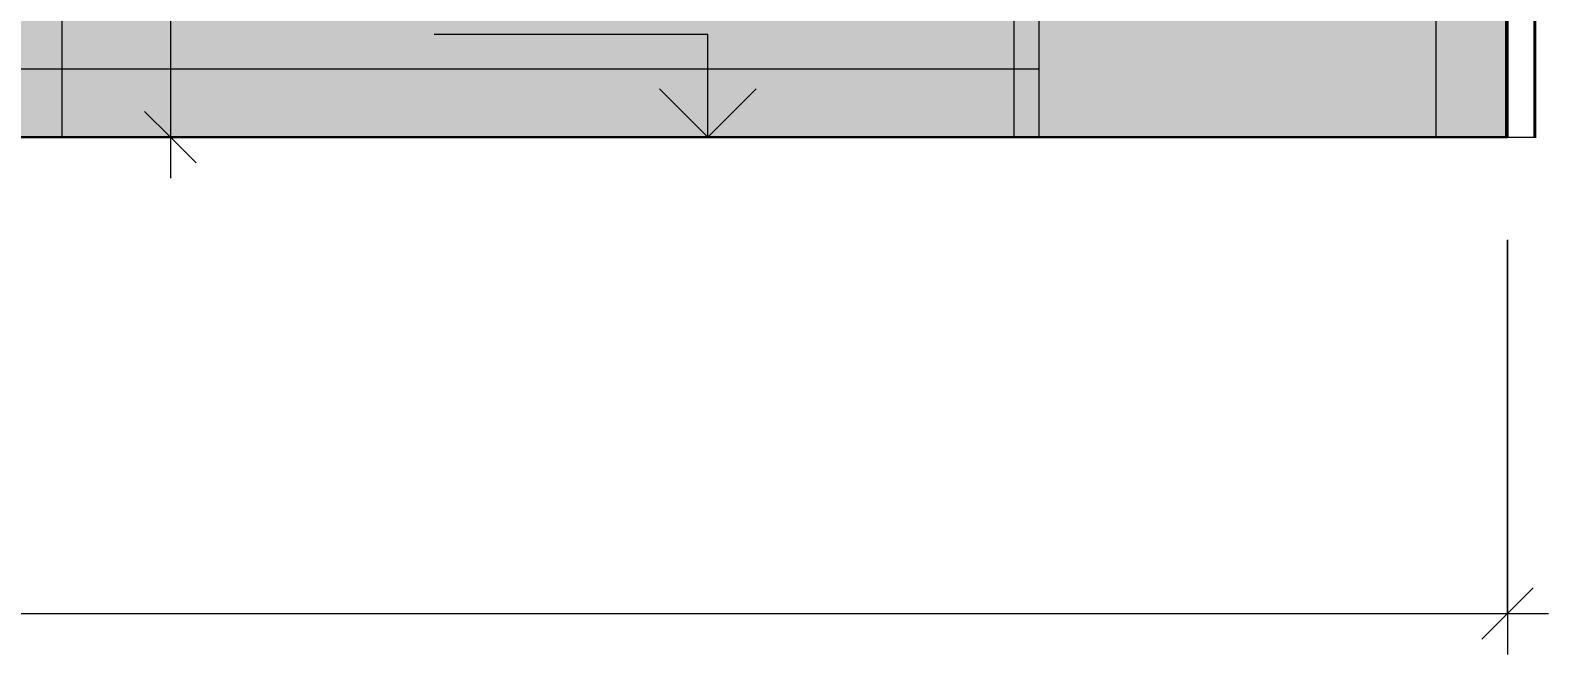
# Model space of a CAD drawing. Header units: millimetres. Extents: x 855 to 94006, y -3304 to 17933.
# Drawn here: x 64199 to 65307, y -378 to 78 of the extents above; entities that cross this region are included whole.
import ezdxf

# ---------------------------------------------------------------- set-up
doc = ezdxf.new("R2010")
doc.units = ezdxf.units.MM
for name, color, linetype, lineweight in [('A-ANNO-DIMS', 7, 'Continuous', 9), ('A-ANNO-DIMS-25', 7, 'Continuous', 9), ('A-FLOR', 7, 'Continuous', 9), ('A-GENM', 7, 'Continuous', 9), ('A-WALL-PATT', 7, 'Continuous', 9), ('G-ANNO-DIMS', 7, 'Continuous', 9), ('G-ANNO-DIMS-1', 7, 'Continuous', 20), ('I-WALL', 7, 'Continuous', 9), ('Знаки', 7, 'Continuous', 9)]:
    doc.layers.add(name, color=color, linetype=linetype, lineweight=lineweight)
for name, color, linetype, lineweight, true_color in [('A-FLOR-FNSH-1', 7, 'Continuous', 30, 0x3c3c3c), ('A-WALL-4', 7, 'Continuous', 40, 0x3c3c3c), ('A-WALL-FNSH-4', 7, 'Continuous', 30, 0x3c3c3c), ('I-FURN-6', 7, 'Continuous', 9, 0xc0c0c0)]:
    doc.layers.add(name, color=color, linetype=linetype, lineweight=lineweight, true_color=true_color)
doc.layers.add('I-FURN-5', color=7, linetype='Continuous', lineweight=9, true_color=0x7f7f7f, transparency=0.7)
doc.styles.add('ISOCPEUR_2', font='isocpeur.ttf', dxfattribs={"width": 0.9, "height": 62.49999999999999})
doc.dimstyles.new('ISO-2_5_0_9К_БОЛЬШОЙ_1', dxfattribs={"dimscale": 304.8, "dimtxt": 62.2488234881447, "dimasz": 0.1230314960629921, "dimexe": 0.09842519685039369, "dimexo": 0.2460629921259842, "dimgap": 0, "dimtad": 1, "dimdec": 0, "dimrnd": 10, "dimzin": 0, "dimdsep": 46, "dimtxsty": 'ISOCPEUR_2', "dimblk1": 'OBLIQUE', "dimblk2": 'OBLIQUE', "dimsah": 1, "dimcen": 0.09, "dimdle": 0.09842519685039369, "dimazin": 0, "dimtfac": 1, "dimtdec": 4, "dimtix": 1, "dimtmove": 0, "dimatfit": 3, "dimfxl": 1, "dimtvp": 1, "dimtolj": 1, "dimtzin": 0, "dimarcsym": 2})

# ---------------------------------------------------------------- blocks, each defined once
blk = doc.blocks.new('Плинтус - Плинтус темный _ст_школа_-32860227-Развертка 1_12-2')
at = {"layer": 'A-GENM'}
h = blk.add_hatch(color=256, dxfattribs=at)
h.paths.add_polyline_path([(-7644.000005334713, -2.950269195953694e-13), (-6570.499999998161, -2.950269195953694e-13), (-6570.499999998161, 49.99999999999917), (-7644.000005334713, 49.99999999999917), (-7644.000005334713, 6.783719069345216)])
h.paths.add_polyline_path([(-482.2008254627428, -2.950269195953694e-13), (-482.2008254627428, 49.99999999999917), (-500.4999999981591, 49.99999999999917), (-500.4999999981591, -2.950269195953694e-13)])
for p, q in [((-6570.499999998154, 49.9999999999885), (-500.4999999981537, 49.99999999992613)), ((-500.4999999981537, 49.99999999992613), (-482.2008254627362, 49.99999999992595)), ((-500.4999999981537, -7.354928233839092e-11), (-6570.499999998154, -1.117369320680976e-11)), ((-482.2008254627319, -7.373732546726547e-11), (-500.4999999981537, -7.354928233839092e-11))]:
    blk.add_line(p, q, dxfattribs=at)
blk = doc.blocks.new('шкаф 1_112 - шкаф 1_112-31117176-Развертка 1_12-2')
at = {"layer": 'I-FURN-5'}
for points in [[(-1195.499999998154, 49.99999999999946), (-1195.499999998154, 2060), (-1715.499999998153, 2060), (-1715.499999998153, 49.99999999999946), (-1242.039838331645, 49.99999999999946)], [(-1195.499999998154, 49.99999999999946), (-500.4999999981561, 49.99999999999946), (-500.4999999981561, 99.99999999999892), (-500.9354336527204, 99.99999999999892), (-500.9354336527204, 770.0000000000025), (-500.4999999981561, 770.0000000000025), (-500.4999999981561, 803.9999999999991), (-500.9354336527204, 803.9999999999991), (-500.9354336527204, 819.9999999999999), (-500.4999999981561, 819.9999999999999), (-500.4999999981561, 2060), (-1195.499999998154, 2060), (-1195.499999998154, 60.18470728170198)], [(-1242.039838331645, 0), (-1195.499999998154, 0), (-1195.499999998154, 49.99999999999946), (-1715.499999998153, 49.99999999999946), (-1715.499999998153, 0), (-1271.572116011493, 0)], [(-592.3297293749698, 0), (-500.4999999981561, 0), (-500.4999999981561, 49.99999999999946), (-1195.499999998154, 49.99999999999946), (-1195.499999998154, 0), (-710.4588400943621, 0)]]:
    blk.add_hatch(color=256, dxfattribs=at).paths.add_polyline_path(points)
at = {"layer": 'I-FURN-6'}
for p, q in [((-1195.499999998155, 0), (-1195.499999998155, 2060)), ((-1195.499999998156, 0), (-1195.499999998156, 2060)), ((-500.4999999981549, 100), (-500.4999999981549, 0))]:
    blk.add_line(p, q, dxfattribs=at)
blk = doc.blocks.new('Зашивка_ торцевая панель - Зашивка_ торцевая панель-31043143-Развертка 1_12-2')
at = {"layer": 'Знаки'}
h = blk.add_hatch(color=256, dxfattribs=at)
h.paths.add_polyline_path([(-482.2008254627407, 0), (-192.200825462733, 0), (-192.200825462733, 99.99999999999892), (-142.20082546274, 99.99999999999892), (-142.20082546274, 800), (-482.200825462745, 800), (-482.2008254627407, 49.99999999999946)])
h.paths.add_polyline_path([(-337.999999998142, 129.9999999999964), (-355.9999999981509, 129.9999999999964), (-356.0715079361773, 147.4999999999968), (-401.9999999981404, 147.4999999999968), (-401.9999999981404, 129.9999999999964), (-419.9999999981407, 129.9999999999964), (-419.9999999981407, 629.9999999999975), (-401.9999999981404, 629.9999999999975), (-401.9999999981404, 612.5000000000015), (-355.9999999981509, 612.5000000000015), (-355.9999999981509, 629.9999999999975), (-337.999999998142, 629.9999999999975), (-337.999999998142, 612.5000000000015), (-273.9999999981479, 612.5000000000015), (-273.9999999981479, 629.9999999999975), (-255.9999999981433, 629.9999999999975), (-255.9999999981433, 129.9999999999964), (-273.9999999981479, 129.9999999999964), (-273.9999999981479, 147.4999999999968), (-337.999999998142, 147.4999999999968), (-337.999999998142, 135.9822493557535)])
h.paths.add_polyline_path([(-306.0005856771147, 162.4999816095007), (-297.0069525764811, 162.4999999999955), (-273.9999999981479, 162.4999999999955), (-273.9999999981479, 597.5000000000006), (-337.999999998142, 597.5000000000006), (-337.999999998142, 162.4999999999955), (-307.4407702722377, 162.4999999999912)])
h.paths.add_polyline_path([(-356.0715079361773, 162.4999999999955), (-355.9999999981509, 162.4999999999955), (-356.0715079361773, 597.5000000000006), (-401.9999999981404, 597.5000000000006), (-401.9999999981404, 162.4999999999955), (-385.6037856160254, 162.4999999999955)])
for p, q in [((-142.2008254627427, 800), (-482.2008254627486, 800)), ((-482.2008254627486, 800), (-482.2008254627486, 750)), ((-142.2008254627427, 100.0000000000001), (-142.2008254627427, 800)), ((-482.2008254627486, 750), (-482.2008254627426, 130.0000000000089)), ((-482.2008254627426, 130.0000000000089), (-482.2008254627365, -8.86597462113059e-12)), ((-192.2008254627364, -8.86597462113059e-12), (-192.2008254627366, 100)), ((-192.2008254627366, 100), (-142.2008254627427, 100.0000000000002))]:
    blk.add_line(p, q, dxfattribs=at)
blk = doc.blocks.new('DIMBLOCK53-Развертка 1_12-2')
at = {"layer": 'A-ANNO-DIMS-25'}
for p, q in [((57757.43510465791, -75), (57757.43510465791, -377.7445949175023)), ((57757.43510465791, -347.7445949175022), (57757.43510465791, -75.09999999999998)), ((65277.43510999433, -75), (65277.43510999433, -377.7445949175023)), ((65277.43510999433, -347.7445949175022), (65277.43510999433, -75.09999999999998)), ((57727.43510465791, -347.7445949175022), (65307.43510999433, -347.7445949175022))]:
    blk.add_line(p, q, dxfattribs=at)
at = {"layer": 'A-ANNO-DIMS-25', "lineweight": 20}
for p, q in [((57757.43510465791, -347.7445949175022), (57776.18510465791, -328.9945949175022)), ((65277.43510999433, -347.7445949175022), (65296.18510999433, -328.9945949175022)), ((57757.43510465791, -347.7445949175022), (57738.68510465791, -366.4945949175022)), ((65277.43510999433, -347.7445949175022), (65258.68510999433, -366.4945949175022))]:
    blk.add_line(p, q, dxfattribs=at)
at = {"layer": 'A-ANNO-DIMS-25', "color": 0, "insert": (61438.42698520656, -266.0911107673039), "char_height": 62.49999999999999, "width": 189.6194930869638, "attachment_point": 1, "line_spacing_factor": 1.149209049011902, "style": 'ISOCPEUR_2'}
blk.add_mtext('7520', dxfattribs=at)
blk = doc.blocks.new('_Oblique')
at = {"color": 0, "linetype": 'ByBlock', "lineweight": -2}
blk.add_line((-0.5, -0.5), (0.5, 0.5), dxfattribs=at)
blk = doc.blocks.new('DIMBLOCK55-Развертка 1_12-2')
at = {"layer": 'A-ANNO-DIMS-25'}
for p, q in [((64300.89137776721, 2230), (64300.89137776721, -29.99999999999995)), ((64322.43510999434, 2200), (64270.89137776721, 2200)), ((64300.89137776721, 2200), (64322.43510999434, 2200)), ((64252.40788206171, 0), (64330.89137776721, 0)), ((64300.89137776721, 0), (64252.40788206171, 0))]:
    blk.add_line(p, q, dxfattribs=at)
at = {"layer": 'A-ANNO-DIMS-25', "lineweight": 20}
for p, q in [((64300.89137776721, 2200), (64282.14137776721, 2218.75)), ((64300.89137776721, 2200), (64319.64137776721, 2181.25)), ((64300.89137776721, 0), (64282.14137776721, 18.75000000000001)), ((64300.89137776721, 0), (64319.64137776721, -18.75000000000001))]:
    blk.add_line(p, q, dxfattribs=at)
at = {"layer": 'A-ANNO-DIMS-25', "color": 0, "insert": (64219.23789361701, 1020.991877880432), "char_height": 62.49999999999999, "width": 189.6194930869638, "attachment_point": 1, "rotation": 90, "line_spacing_factor": 1.149209049011902, "style": 'ISOCPEUR_2'}
blk.add_mtext('2200', dxfattribs=at)
blk = doc.blocks.new('Высотные отметки - Стрелка_Верх-17668718-Развертка 1_12-2')
at = {"layer": 'G-ANNO-DIMS'}
for p, q in [((-7829.193092557782, 3474.999999999998), (-8029.193092557782, 3474.999999999999)), ((-7829.193092557782, 3399.999999999999), (-7829.193092557782, 3474.999999999998)), ((-7791.291461609891, 3399.999999999999), (-7866.284849866953, 3399.999999999999))]:
    blk.add_line(p, q, dxfattribs=at)
at = {"layer": 'G-ANNO-DIMS-1'}
for q in [(-7864.54843161711, 3435.355339059326), (-7793.837753498454, 3435.355339059326)]:
    blk.add_line((-7829.193092557782, 3399.999999999999), q, dxfattribs=at)

msp = doc.modelspace()

# ---------------------------------------------------------------- hatches: boundary and pattern name
at = {"layer": 'A-WALL-PATT'}
h = msp.add_hatch(color=256, dxfattribs=at)
h.paths.add_polyline_path([(65276.43510999434, 0), (65276.43510999434, 803.9999999999991), (64916.93510999433, 803.9999999999991), (64916.93510999433, 770.0000000000025), (64932.49967633976, 770.0000000000025), (64932.49967633976, 99.99999999999892), (64916.93510999433, 99.99999999999892), (64916.93510999433, 49.99999999999946), (64935.23428452975, 49.99999999999946), (64935.23428452975, 800), (65275.23428452975, 800), (65275.23428452975, 99.99999999999892), (65225.23428452975, 99.99999999999892), (65225.23428452975, 0), (65275.23428452975, 0)])
h.paths.add_polyline_path([(57758.43510465791, 49.99999999998863), (58846.93510999433, 49.99999999999946), (58846.93510999433, 2060), (64916.93510999433, 2060), (64916.93510999433, 819.9999999999999), (65276.43510999434, 819.9999999999999), (65276.43510999434, 3400.000000000002), (57758.43510465791, 3400.000000000002), (57758.43510465791, 60.18470728170198)])
h.paths.add_polyline_path([(64432.93510999433, 2159.000000000002), (64416.43510999432, 2159.000000000002), (64416.43510999432, 2241.000000000003), (64498.43510999433, 2241.000000000003), (64498.43510999433, 2159.000000000002), (64481.93510999432, 2159.000000000002)])
h.paths.add_polyline_path([(64447.93510999428, 2197.499999999987), (64449.18510999427, 2197.834936490519), (64450.10017350374, 2198.749999999985), (64450.43510999429, 2199.999999999985), (64450.10017350374, 2201.249999999986), (64449.18510999429, 2202.165063509447), (64447.93510999428, 2202.499999999994), (64446.68510999428, 2202.165063509447), (64445.77004648482, 2201.249999999984), (64445.43510999429, 2200.000000000002), (64445.77004648482, 2198.749999999986), (64446.68510999428, 2197.834936490524), (64447.28806238153, 2197.585185434263)])
h.paths.add_polyline_path([(64466.93510999429, 2197.499999999989), (64468.18510999428, 2197.834936490524), (64469.10017350375, 2198.749999999985), (64469.43510999429, 2200.000000000002), (64469.10017350375, 2201.249999999984), (64468.18510999428, 2202.165063509447), (64466.93510999429, 2202.499999999994), (64465.68510999429, 2202.165063509447), (64464.77004648482, 2201.249999999986), (64464.43510999428, 2199.999999999985), (64464.77004648482, 2198.749999999985), (64465.68510999428, 2197.834936490524), (64466.28806238153, 2197.585185434263)])

# ---------------------------------------------------------------- linework, layer by layer
at = {"layer": 'A-FLOR'}
msp.add_line((65297.43510999436, -0.1), (57737.35873745379, -0.1), dxfattribs=at)
at = {"layer": 'A-FLOR-FNSH-1'}
for p, q in [((65276.43510999433, 0), (57758.43510465791, 0)), ((65277.43510999432, -0.4533263775363593), (65277.43510999432, 0))]:
    msp.add_line(p, q, dxfattribs=at)
at = {"layer": 'A-WALL-4'}
msp.add_line((65297.43510999434, 800), (65297.43510999434, -0.4533263775359004), dxfattribs=at)
at = {"layer": 'A-WALL-FNSH-4'}
for p, q in [((65276.43510999433, 784.0000000000134), (65276.43510999433, 0)), ((65277.43510999433, 0), (65277.43510999433, 784.0000000000134)), ((65276.43510999433, 0), (65277.43510999433, 0))]:
    msp.add_line(p, q, dxfattribs=at)
at = {"layer": 'G-ANNO-DIMS'}
msp.add_line((64977.25776370634, -7.416916060252043e-11), (64693.44635685089, -7.416857965938523e-11), dxfattribs=at)
at = {"layer": 'I-WALL'}
msp.add_line((65277.43510999432, 0), (65297.43510999432, 0), dxfattribs=at)

# ---------------------------------------------------------------- block references
at = {"layer": 'A-GENM'}
msp.add_blockref('Плинтус - Плинтус темный _ст_школа_-32860227-Развертка 1_12-2', (65417.43510999249, 0), dxfattribs=at)
at = {"layer": 'G-ANNO-DIMS'}
msp.add_blockref('Высотные отметки - Стрелка_Верх-17668718-Развертка 1_12-2', (72522.63944940867, -3400.000000000074), dxfattribs=at)
at = {"layer": 'I-FURN-6'}
msp.add_blockref('шкаф 1_112 - шкаф 1_112-31117176-Развертка 1_12-2', (65417.43510999249, 0), dxfattribs=at)
at = {"layer": 'Знаки'}
msp.add_blockref('Зашивка_ торцевая панель - Зашивка_ торцевая панель-31043143-Развертка 1_12-2', (65417.43510999249, 0), dxfattribs=at)

# ---------------------------------------------------------------- dimensions: what is measured, and where the dimension line sits
at = {"layer": 'A-ANNO-DIMS'}
dim = msp.add_linear_dim(base=(64300.89137776724, -4.264179114622762e-15), p1=(64397.43510999434, 2200), p2=(64327.40788206171, 0), angle=89.99999999999991, dimstyle='ISO-2_5_0_9К_БОЛЬШОЙ_1', override={"dimpost": '<>', "dimfxl": 2201.114220719118}, dxfattribs=at)
dim.commit()
dim.dimension.update_dxf_attribs({"geometry": 'DIMBLOCK55-Развертка 1_12-2', "text_midpoint": (64269.64137776723, 1099.999999999982)})
dim = msp.add_linear_dim(base=(65277.43510999433, -347.7445949175022), p1=(57757.43510465791, 0), p2=(65277.43510999433, 0), dimstyle='ISO-2_5_0_9К_БОЛЬШОЙ_1', override={"dimpost": '<>', "dimfxl": 7520.00000533642}, dxfattribs=at)
dim.commit()
dim.dimension.update_dxf_attribs({"geometry": 'DIMBLOCK53-Развертка 1_12-2', "text_midpoint": (61517.43510732612, -316.4945949175022)})

doc.saveas('drawing.dxf')
